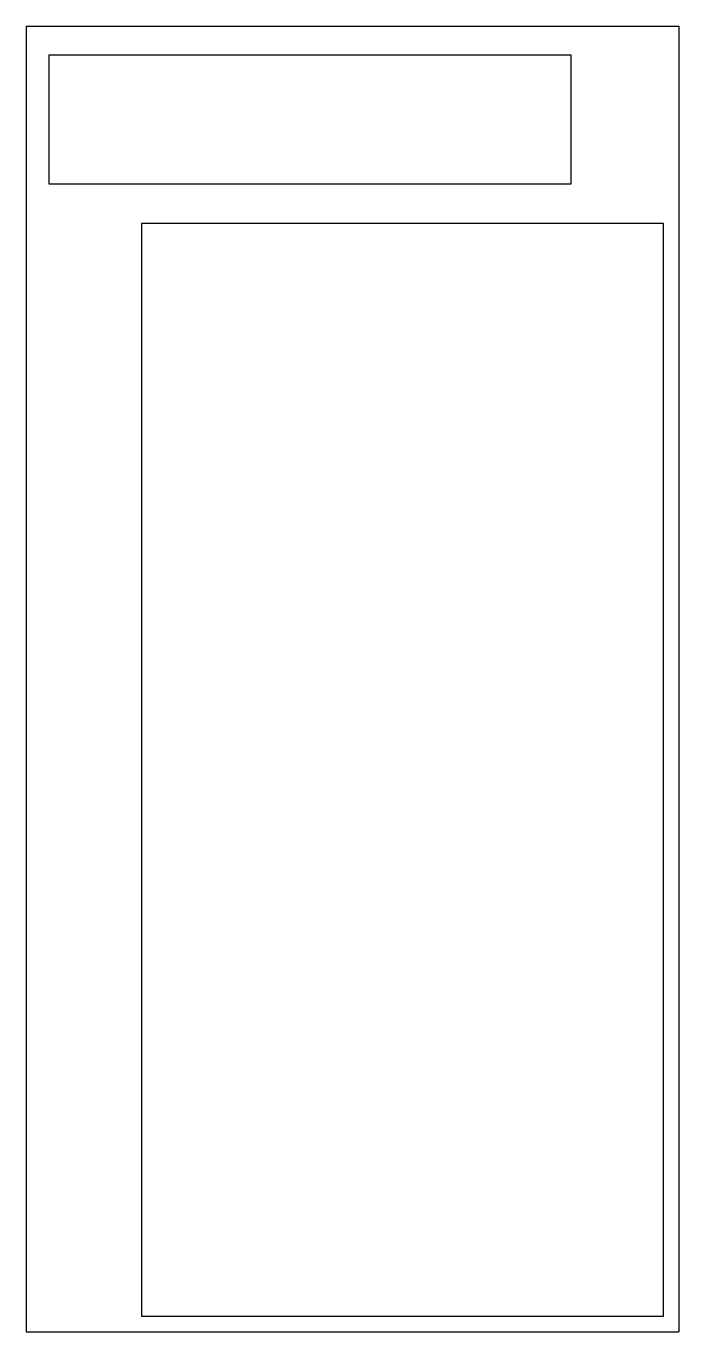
# Model space of a CAD drawing. Header units: inches. Extents: x 0 to 30, y 0 to 60.
import ezdxf

# ---------------------------------------------------------------- set-up
doc = ezdxf.new("R2010")
doc.units = ezdxf.units.IN
doc.header["$MEASUREMENT"] = 0
doc.layers.add('CAD', color=7, linetype='Continuous')

msp = doc.modelspace()

# ---------------------------------------------------------------- linework, layer by layer
at = {"layer": 'CAD', "linetype": 'Continuous'}
for p, q in [((0, 60), (30, 60)), ((0, 60), (0, 0)), ((30, 60), (30, 0)), ((25.047, 58.659), (1.047, 58.659)), ((1.047, 58.659), (1.047, 52.759)), ((25.047, 52.759), (25.047, 58.659)), ((1.047, 52.759), (25.047, 52.759)), ((29.299, 50.927), (5.299, 50.927)), ((5.299, 50.927), (5.299, 0.727)), ((29.299, 0.727), (29.299, 50.927)), ((5.299, 0.727), (29.299, 0.727)), ((0, 0), (30, 0))]:
    msp.add_line(p, q, dxfattribs=at)

doc.saveas('drawing.dxf')
